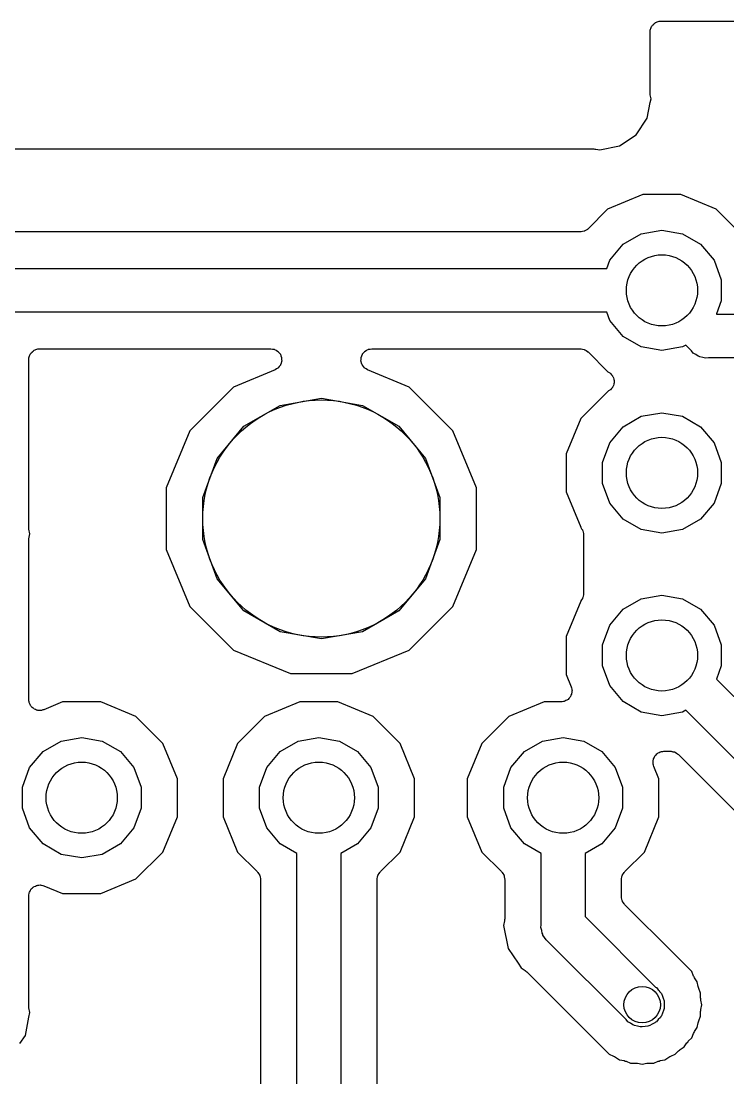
# Model space of a CAD drawing. Extents: x 24 to 196, y -189 to -31.
# Drawn here: x 69.82 to 79.66, y -45.88 to -31.18 of the extents above; entities that cross this region are included whole.
import ezdxf

# ---------------------------------------------------------------- set-up
doc = ezdxf.new("R2010")
doc.units = 0
doc.header["$MEASUREMENT"] = 0
doc.layers.add('BLACK', color=7, linetype='CONTINUOUS')

msp = doc.modelspace()

# ---------------------------------------------------------------- linework, layer by layer
at = {"layer": 'BLACK', "linetype": 'CONTINUOUS'}
for p, q in [((78.5749, -31.3309), (78.5772, -31.3178)), ((78.5772, -31.3044), (78.5818, -31.2919)), ((78.5772, -31.3178), (78.5772, -31.3044)), ((78.5818, -31.2919), (78.5841, -31.2788)), ((78.5841, -31.2788), (78.5908, -31.2672)), ((78.5908, -31.2672), (78.5953, -31.2547)), ((78.5953, -31.2547), (78.6039, -31.2445)), ((78.6039, -31.2445), (78.6106, -31.2329)), ((78.6106, -31.2329), (78.6208, -31.2244)), ((78.6208, -31.2244), (78.6293, -31.2142)), ((78.6293, -31.2142), (78.6409, -31.2075)), ((78.6409, -31.2075), (78.6511, -31.1989)), ((78.6511, -31.1989), (78.6636, -31.1944)), ((78.6636, -31.1944), (78.6752, -31.1877)), ((78.6752, -31.1877), (78.6883, -31.1854)), ((78.6883, -31.1854), (78.7008, -31.1808)), ((78.7008, -31.1808), (78.7142, -31.1808)), ((78.7142, -31.1808), (78.7273, -31.1785)), ((78.7273, -31.1785), (83.3628, -31.1785)), ((78.5749, -32.1742), (78.5749, -31.3309)), ((78.5775, -32.1889), (78.5749, -32.1742)), ((78.5778, -32.2039), (78.5775, -32.1889)), ((78.5344, -32.5305), (78.5778, -32.3121)), ((78.5886, -32.258), (78.5778, -32.2039)), ((78.5778, -32.3121), (78.5886, -32.258)), ((78.5778, -32.3121), (78.5778, -32.3121)), ((78.38, -32.7616), (78.5344, -32.5305)), ((78.1489, -32.916), (78.38, -32.7616)), ((77.8764, -32.9702), (78.1489, -32.916)), ((66.1619, -32.9565), (77.7926, -32.9565)), ((77.7926, -32.9565), (77.8073, -32.9591)), ((77.8073, -32.9591), (77.8223, -32.9594)), ((77.8223, -32.9594), (77.8764, -32.9702)), ((78.4748, -33.5915), (77.9846, -33.7945)), ((79.0052, -33.5915), (78.4748, -33.5915)), ((79.4954, -33.7945), (79.0052, -33.5915)), ((77.9846, -33.7945), (77.7116, -34.0676)), ((79.8705, -34.1696), (79.4954, -33.7945)), ((77.6038, -34.1122), (69.2101, -34.1122)), ((77.6104, -34.111), (77.6038, -34.1122)), ((77.6171, -34.1116), (77.6104, -34.111)), ((77.6363, -34.1065), (77.6171, -34.1116)), ((77.6559, -34.103), (77.6363, -34.1065)), ((77.6617, -34.0997), (77.6559, -34.103)), ((77.6682, -34.0979), (77.6617, -34.0997)), ((77.6845, -34.0865), (77.6682, -34.0979)), ((77.7018, -34.0765), (77.6845, -34.0865)), ((77.7061, -34.0714), (77.7018, -34.0765)), ((77.7116, -34.0676), (77.7061, -34.0714)), ((78.4533, -34.1373), (78.74, -34.0868)), ((78.74, -34.0868), (79.0267, -34.1373)), ((78.2012, -34.2829), (78.4533, -34.1373)), ((79.0267, -34.1373), (79.2788, -34.2829)), ((78.0141, -34.5059), (78.2012, -34.2829)), ((79.2788, -34.2829), (79.4659, -34.5059)), ((77.9725, -34.6202), (78.0141, -34.5059)), ((79.4659, -34.5059), (79.5655, -34.7794)), ((67.4182, -34.6202), (77.9725, -34.6202)), ((79.5655, -34.7794), (79.5655, -35.0706)), ((79.5655, -35.0706), (79.4991, -35.253)), ((77.9725, -35.2298), (69.4218, -35.2298)), ((78.0141, -35.3441), (77.9725, -35.2298)), ((79.4991, -35.253), (79.5013, -35.2552)), ((79.5013, -35.2552), (93.2187, -35.2552)), ((78.2012, -35.5671), (78.0141, -35.3441)), ((78.4533, -35.7127), (78.2012, -35.5671)), ((78.74, -35.7632), (78.4533, -35.7127)), ((79.0267, -35.7127), (78.74, -35.7632)), ((79.071, -35.6871), (79.0267, -35.7127)), ((79.1501, -35.7661), (79.071, -35.6871)), ((69.9278, -35.8902), (69.9301, -35.8771)), ((69.9301, -35.8637), (69.9347, -35.8512)), ((69.9301, -35.8771), (69.9301, -35.8637)), ((69.9347, -35.8512), (69.937, -35.8381)), ((69.937, -35.8381), (69.9437, -35.8265)), ((69.9437, -35.8265), (69.9482, -35.814)), ((69.9482, -35.814), (69.9568, -35.8038)), ((69.9568, -35.8038), (69.9635, -35.7922)), ((69.9635, -35.7922), (69.9737, -35.7837)), ((69.9737, -35.7837), (69.9822, -35.7735)), ((69.9822, -35.7735), (69.9938, -35.7668)), ((69.9938, -35.7668), (70.004, -35.7582)), ((70.004, -35.7582), (70.0165, -35.7537)), ((70.0165, -35.7537), (70.0281, -35.747)), ((70.0281, -35.747), (70.0412, -35.7447)), ((70.0412, -35.7447), (70.0537, -35.7401)), ((70.0537, -35.7401), (70.0671, -35.7401)), ((70.0671, -35.7401), (70.0802, -35.7378)), ((70.0802, -35.7378), (73.2976, -35.7378)), ((73.2976, -35.7378), (73.3204, -35.7418)), ((73.3204, -35.7418), (73.3434, -35.7449)), ((73.3434, -35.7449), (73.3464, -35.7464)), ((73.3464, -35.7464), (73.3497, -35.747)), ((73.3497, -35.747), (73.3698, -35.7586)), ((73.3698, -35.7586), (73.3903, -35.7693)), ((73.3903, -35.7693), (73.3926, -35.7718)), ((73.3926, -35.7718), (73.3955, -35.7735)), ((73.3955, -35.7735), (73.4104, -35.7912)), ((73.4104, -35.7912), (73.4261, -35.8083)), ((73.4261, -35.8083), (73.4274, -35.8114)), ((73.4274, -35.8114), (73.4295, -35.814)), ((73.4295, -35.814), (73.4375, -35.8358)), ((73.4375, -35.8358), (73.4464, -35.8572)), ((73.4464, -35.8572), (73.4465, -35.8606)), ((73.4465, -35.8606), (73.4476, -35.8637)), ((73.4476, -35.8637), (73.4476, -35.8869)), ((74.5524, -35.8637), (74.5535, -35.8606)), ((74.5524, -35.8869), (74.5524, -35.8637)), ((74.5535, -35.8606), (74.5536, -35.8572)), ((74.5536, -35.8572), (74.5625, -35.8358)), ((74.5625, -35.8358), (74.5705, -35.814)), ((74.5705, -35.814), (74.5726, -35.8114)), ((74.5726, -35.8114), (74.5739, -35.8083)), ((74.5739, -35.8083), (74.5896, -35.7912)), ((74.5896, -35.7912), (74.6045, -35.7735)), ((74.6045, -35.7735), (74.6074, -35.7718)), ((74.6074, -35.7718), (74.6097, -35.7693)), ((74.6097, -35.7693), (74.6302, -35.7586)), ((74.6302, -35.7586), (74.6503, -35.747)), ((74.6503, -35.747), (74.6536, -35.7464)), ((74.6536, -35.7464), (74.6566, -35.7449)), ((74.6566, -35.7449), (74.6796, -35.7418)), ((74.6796, -35.7418), (74.7024, -35.7378)), ((74.7024, -35.7378), (77.6038, -35.7378)), ((77.6038, -35.7378), (77.6104, -35.739)), ((77.6104, -35.739), (77.6171, -35.7384)), ((77.6171, -35.7384), (77.6363, -35.7435)), ((77.6363, -35.7435), (77.6559, -35.747)), ((77.6559, -35.747), (77.6617, -35.7503)), ((77.6617, -35.7503), (77.6682, -35.7521)), ((77.6682, -35.7521), (77.6845, -35.7635)), ((77.6845, -35.7635), (77.7018, -35.7735)), ((77.7018, -35.7735), (77.7061, -35.7786)), ((77.7061, -35.7786), (77.7116, -35.7824)), ((77.7116, -35.7824), (77.9865, -36.0574)), ((79.1761, -35.7971), (79.1501, -35.7661)), ((79.2111, -35.8173), (79.1761, -35.7971)), ((79.2442, -35.8405), (79.2111, -35.8173)), ((79.2574, -35.844), (79.2442, -35.8405)), ((79.2691, -35.8508), (79.2574, -35.844)), ((79.309, -35.8579), (79.2691, -35.8508)), ((79.348, -35.8683), (79.309, -35.8579)), ((79.3883, -35.8648), (79.348, -35.8683)), ((93.3317, -35.8648), (79.3883, -35.8648)), ((69.9278, -38.2199), (69.9278, -35.8902)), ((73.3754, -36.0185), (73.3559, -36.031)), ((73.3955, -36.0069), (73.3754, -36.0185)), ((73.3977, -36.0044), (73.3955, -36.0069)), ((73.4005, -36.0026), (73.3977, -36.0044)), ((73.4146, -35.9842), (73.4005, -36.0026)), ((73.4295, -35.9664), (73.4146, -35.9842)), ((73.4307, -35.9632), (73.4295, -35.9664)), ((73.4327, -35.9606), (73.4307, -35.9632)), ((73.4397, -35.9385), (73.4327, -35.9606)), ((73.4476, -35.9167), (73.4397, -35.9385)), ((73.4476, -35.8869), (73.4487, -35.9101)), ((73.4487, -35.9101), (73.4476, -35.9133)), ((73.4476, -35.9133), (73.4476, -35.9167)), ((74.5513, -35.9101), (74.5524, -35.8869)), ((74.5524, -35.9133), (74.5513, -35.9101)), ((74.5524, -35.9167), (74.5524, -35.9133)), ((74.5603, -35.9385), (74.5524, -35.9167)), ((74.5673, -35.9606), (74.5603, -35.9385)), ((74.5693, -35.9632), (74.5673, -35.9606)), ((74.5705, -35.9664), (74.5693, -35.9632)), ((74.5854, -35.9842), (74.5705, -35.9664)), ((74.5995, -36.0026), (74.5854, -35.9842)), ((74.6023, -36.0044), (74.5995, -36.0026)), ((74.6045, -36.0069), (74.6023, -36.0044)), ((74.6246, -36.0185), (74.6045, -36.0069)), ((74.6441, -36.031), (74.6246, -36.0185)), ((73.3559, -36.031), (72.7776, -36.2705)), ((75.2224, -36.2705), (74.6441, -36.031)), ((77.9865, -36.0574), (77.9983, -36.0649)), ((77.9983, -36.0649), (78.016, -36.0741)), ((78.016, -36.0741), (78.0205, -36.079)), ((78.0205, -36.079), (78.0262, -36.0826)), ((78.0262, -36.0826), (78.0383, -36.0984)), ((78.0383, -36.0984), (78.0517, -36.1131)), ((78.0517, -36.1131), (78.0543, -36.1193)), ((78.0543, -36.1193), (78.0584, -36.1246)), ((78.0584, -36.1246), (78.0644, -36.1436)), ((78.0644, -36.1436), (78.072, -36.162)), ((78.072, -36.162), (78.0723, -36.1687)), ((78.0723, -36.1687), (78.0743, -36.1751)), ((72.7776, -36.2705), (72.1705, -36.8776)), ((75.8295, -36.8776), (75.2224, -36.2705)), ((78.016, -36.3159), (77.9983, -36.3251)), ((78.0205, -36.311), (78.016, -36.3159)), ((78.0262, -36.3074), (78.0205, -36.311)), ((78.0383, -36.2916), (78.0262, -36.3074)), ((78.0517, -36.2769), (78.0383, -36.2916)), ((78.0543, -36.2707), (78.0517, -36.2769)), ((78.0584, -36.2654), (78.0543, -36.2707)), ((78.0644, -36.2464), (78.0584, -36.2654)), ((78.072, -36.228), (78.0644, -36.2464)), ((78.0723, -36.2213), (78.072, -36.228)), ((78.0743, -36.2149), (78.0723, -36.2213)), ((78.0743, -36.1751), (78.0734, -36.195)), ((78.0734, -36.195), (78.0743, -36.2149)), ((73.427, -36.5256), (74, -36.4245)), ((74, -36.4245), (74.573, -36.5256)), ((77.9865, -36.3326), (77.6095, -36.7096)), ((77.9983, -36.3251), (77.9865, -36.3326)), ((72.923, -36.8165), (73.427, -36.5256)), ((74.573, -36.5256), (75.077, -36.8165)), ((77.6095, -36.7096), (77.4065, -37.1998)), ((78.2012, -36.8229), (78.4533, -36.6773)), ((78.4533, -36.6773), (78.74, -36.6268)), ((78.74, -36.6268), (79.0267, -36.6773)), ((79.0267, -36.6773), (79.2788, -36.8229)), ((72.1705, -36.8776), (71.842, -37.6707)), ((72.549, -37.2623), (72.923, -36.8165)), ((75.077, -36.8165), (75.451, -37.2623)), ((76.158, -37.6707), (75.8295, -36.8776)), ((78.0141, -37.0459), (78.2012, -36.8229)), ((79.2788, -36.8229), (79.4659, -37.0459)), ((77.9145, -37.3194), (78.0141, -37.0459)), ((79.4659, -37.0459), (79.5655, -37.3194)), ((77.4065, -37.1998), (77.4065, -37.7302)), ((72.35, -37.8091), (72.549, -37.2623)), ((75.451, -37.2623), (75.65, -37.8091)), ((77.9145, -37.6106), (77.9145, -37.3194)), ((79.5655, -37.3194), (79.5655, -37.6106)), ((78.0141, -37.8841), (77.9145, -37.6106)), ((79.5655, -37.6106), (79.4659, -37.8841)), ((71.842, -37.6707), (71.842, -38.5293)), ((76.158, -38.5293), (76.158, -37.6707)), ((77.4065, -37.7302), (77.6103, -38.2223)), ((72.35, -38.3909), (72.35, -37.8091)), ((75.65, -37.8091), (75.65, -38.3909)), ((78.2012, -38.1071), (78.0141, -37.8841)), ((79.4659, -37.8841), (79.2788, -38.1071)), ((69.9304, -38.2347), (69.9278, -38.2199)), ((77.6103, -38.2223), (77.6121, -38.2238)), ((77.6121, -38.2238), (77.6221, -38.2411)), ((78.4533, -38.2527), (78.2012, -38.1071)), ((79.2788, -38.1071), (79.0267, -38.2527)), ((69.9307, -38.2497), (69.9304, -38.2347)), ((69.9437, -38.315), (69.9307, -38.2497)), ((69.9307, -38.3803), (69.9437, -38.315)), ((77.6221, -38.2411), (77.6335, -38.2574)), ((77.6335, -38.2574), (77.6353, -38.2638)), ((77.6353, -38.2638), (77.6386, -38.2697)), ((77.6386, -38.2697), (77.6421, -38.2893)), ((77.6421, -38.2893), (77.6472, -38.3085)), ((77.6472, -38.3085), (77.6466, -38.3152)), ((77.6466, -38.3152), (77.6478, -38.3218)), ((77.6478, -38.3218), (77.6478, -39.1482)), ((78.74, -38.3032), (78.4533, -38.2527)), ((79.0267, -38.2527), (78.74, -38.3032)), ((69.9278, -38.4101), (69.9304, -38.3953)), ((69.9278, -40.6189), (69.9278, -38.4101)), ((69.9304, -38.3953), (69.9307, -38.3803)), ((72.549, -38.9377), (72.35, -38.3909)), ((75.65, -38.3909), (75.451, -38.9377)), ((71.842, -38.5293), (72.1705, -39.3224)), ((75.8295, -39.3224), (76.158, -38.5293)), ((72.923, -39.3835), (72.549, -38.9377)), ((75.451, -38.9377), (75.077, -39.3835)), ((77.6103, -39.2477), (77.4065, -39.7398)), ((77.6121, -39.2462), (77.6103, -39.2477)), ((77.6221, -39.2289), (77.6121, -39.2462)), ((77.6335, -39.2126), (77.6221, -39.2289)), ((77.6353, -39.2062), (77.6335, -39.2126)), ((77.6386, -39.2003), (77.6353, -39.2062)), ((77.6421, -39.1807), (77.6386, -39.2003)), ((77.6472, -39.1615), (77.6421, -39.1807)), ((77.6478, -39.1482), (77.6466, -39.1548)), ((77.6466, -39.1548), (77.6472, -39.1615)), ((78.2012, -39.3629), (78.4533, -39.2173)), ((78.4533, -39.2173), (78.74, -39.1668)), ((78.74, -39.1668), (79.0267, -39.2173)), ((79.0267, -39.2173), (79.2788, -39.3629)), ((72.1705, -39.3224), (72.7776, -39.9295)), ((73.427, -39.6744), (72.923, -39.3835)), ((75.077, -39.3835), (74.573, -39.6744)), ((75.2224, -39.9295), (75.8295, -39.3224)), ((78.0141, -39.5859), (78.2012, -39.3629)), ((79.2788, -39.3629), (79.4659, -39.5859)), ((74, -39.7755), (73.427, -39.6744)), ((74.573, -39.6744), (74, -39.7755)), ((77.9145, -39.8594), (78.0141, -39.5859)), ((79.4659, -39.5859), (79.5655, -39.8594)), ((77.4065, -39.7398), (77.4065, -40.2703)), ((72.7776, -39.9295), (73.5707, -40.258)), ((74.4293, -40.258), (75.2224, -39.9295)), ((77.9145, -40.1506), (77.9145, -39.8594)), ((79.5655, -39.8594), (79.5655, -40.1506)), ((73.5707, -40.258), (74.4293, -40.258)), ((77.4065, -40.2703), (77.4771, -40.4408)), ((78.0141, -40.4241), (77.9145, -40.1506)), ((79.5655, -40.1506), (79.4991, -40.333)), ((78.2012, -40.6471), (78.0141, -40.4241)), ((79.4991, -40.333), (82.6763, -43.5102)), ((77.4619, -40.583), (77.4572, -40.5919)), ((77.4683, -40.5753), (77.4619, -40.583)), ((77.474, -40.5597), (77.4683, -40.5753)), ((77.4817, -40.5449), (77.474, -40.5597)), ((77.4771, -40.4408), (77.4807, -40.457)), ((77.4807, -40.457), (77.4864, -40.4726)), ((77.483, -40.535), (77.4817, -40.5449)), ((77.4864, -40.5256), (77.483, -40.535)), ((77.4864, -40.4726), (77.4864, -40.4827)), ((77.4864, -40.4827), (77.4886, -40.4925)), ((77.4886, -40.4925), (77.4864, -40.5089)), ((77.4864, -40.5089), (77.4864, -40.5256)), ((69.9307, -40.6353), (69.9278, -40.6189)), ((69.9314, -40.6519), (69.9307, -40.6353)), ((69.9352, -40.6612), (69.9314, -40.6519)), ((69.937, -40.671), (69.9352, -40.6612)), ((69.9453, -40.6854), (69.937, -40.671)), ((69.9517, -40.7008), (69.9453, -40.6854)), ((69.9584, -40.7082), (69.9517, -40.7008)), ((69.9635, -40.7169), (69.9584, -40.7082)), ((69.9762, -40.7276), (69.9635, -40.7169)), ((69.9874, -40.7398), (69.9762, -40.7276)), ((70.3997, -40.6515), (70.1385, -40.7597)), ((70.9303, -40.6515), (70.3997, -40.6515)), ((71.4204, -40.8545), (70.9303, -40.6515)), ((73.6997, -40.6515), (73.2096, -40.8545)), ((74.2302, -40.6515), (73.6997, -40.6515)), ((74.7204, -40.8545), (74.2302, -40.6515)), ((77.0998, -40.6515), (76.6096, -40.8545)), ((77.3363, -40.6515), (77.0998, -40.6515)), ((77.3527, -40.6486), (77.3363, -40.6515)), ((77.3693, -40.6479), (77.3527, -40.6486)), ((77.3786, -40.6441), (77.3693, -40.6479)), ((77.3885, -40.6423), (77.3786, -40.6441)), ((77.4029, -40.634), (77.3885, -40.6423)), ((77.4182, -40.6276), (77.4029, -40.634)), ((77.4256, -40.6209), (77.4182, -40.6276)), ((77.4343, -40.6158), (77.4256, -40.6209)), ((77.445, -40.6031), (77.4343, -40.6158)), ((77.4572, -40.5919), (77.445, -40.6031)), ((78.4533, -40.7927), (78.2012, -40.6471)), ((69.9963, -40.7444), (69.9874, -40.7398)), ((70.004, -40.7509), (69.9963, -40.7444)), ((70.0196, -40.7566), (70.004, -40.7509)), ((70.0344, -40.7643), (70.0196, -40.7566)), ((70.0443, -40.7656), (70.0344, -40.7643)), ((70.0537, -40.769), (70.0443, -40.7656)), ((70.0704, -40.769), (70.0537, -40.769)), ((70.0868, -40.7712), (70.0704, -40.769)), ((70.0966, -40.769), (70.0868, -40.7712)), ((70.1067, -40.769), (70.0966, -40.769)), ((70.1223, -40.7633), (70.1067, -40.769)), ((70.1385, -40.7597), (70.1223, -40.7633)), ((71.7955, -41.2296), (71.4204, -40.8545)), ((73.2096, -40.8545), (72.8345, -41.2296)), ((75.0955, -41.2296), (74.7204, -40.8545)), ((76.6096, -40.8545), (76.2345, -41.2296)), ((78.74, -40.8432), (78.4533, -40.7927)), ((79.0267, -40.7927), (78.74, -40.8432)), ((79.071, -40.7671), (79.0267, -40.7927)), ((82.3251, -44.0211), (79.071, -40.7671)), ((70.3783, -41.1973), (70.665, -41.1468)), ((70.665, -41.1468), (70.9517, -41.1973)), ((73.6783, -41.1973), (73.965, -41.1468)), ((73.965, -41.1468), (74.2517, -41.1973)), ((77.0783, -41.1973), (77.365, -41.1468)), ((77.365, -41.1468), (77.6517, -41.1973)), ((70.1262, -41.3429), (70.3783, -41.1973)), ((70.9517, -41.1973), (71.2038, -41.3429)), ((71.9985, -41.7197), (71.7955, -41.2296)), ((72.8345, -41.2296), (72.6315, -41.7197)), ((73.4262, -41.3429), (73.6783, -41.1973)), ((74.2517, -41.1973), (74.5038, -41.3429)), ((75.2985, -41.7197), (75.0955, -41.2296)), ((76.2345, -41.2296), (76.0315, -41.7197)), ((76.8262, -41.3429), (77.0783, -41.1973)), ((77.6517, -41.1973), (77.9038, -41.3429)), ((69.9391, -41.5659), (70.1262, -41.3429)), ((71.2038, -41.3429), (71.3909, -41.5659)), ((73.2391, -41.5659), (73.4262, -41.3429)), ((74.5038, -41.3429), (74.6909, -41.5659)), ((76.6391, -41.5659), (76.8262, -41.3429)), ((77.9038, -41.3429), (78.0909, -41.5659)), ((78.6186, -41.4644), (78.622, -41.455)), ((78.6186, -41.4811), (78.6186, -41.4644)), ((78.622, -41.455), (78.6233, -41.4451)), ((78.6233, -41.4451), (78.631, -41.4303)), ((78.631, -41.4303), (78.6367, -41.4147)), ((78.6367, -41.4147), (78.6431, -41.407)), ((78.6431, -41.407), (78.6478, -41.3981)), ((78.6478, -41.3981), (78.66, -41.3869)), ((78.66, -41.3869), (78.6707, -41.3742)), ((78.6707, -41.3742), (78.6794, -41.3691)), ((78.6794, -41.3691), (78.6868, -41.3624)), ((78.6868, -41.3624), (78.7021, -41.356)), ((78.7021, -41.356), (78.7165, -41.3477)), ((78.7165, -41.3477), (78.7264, -41.3459)), ((78.7264, -41.3459), (78.7357, -41.3421)), ((78.7357, -41.3421), (78.7523, -41.3414)), ((78.7523, -41.3414), (78.7687, -41.3385)), ((78.7687, -41.3385), (78.8609, -41.3385)), ((78.8609, -41.3385), (78.8675, -41.3397)), ((78.8675, -41.3397), (78.8742, -41.3391)), ((78.8742, -41.3391), (78.8934, -41.3442)), ((78.8934, -41.3442), (78.913, -41.3477)), ((78.913, -41.3477), (78.9188, -41.351)), ((78.9188, -41.351), (78.9253, -41.3528)), ((78.9253, -41.3528), (78.9416, -41.3642)), ((78.9416, -41.3642), (78.9589, -41.3742)), ((78.9589, -41.3742), (78.9632, -41.3793)), ((78.9632, -41.3793), (78.9687, -41.3831)), ((78.9687, -41.3831), (81.908, -44.3225)), ((69.8395, -41.8394), (69.9391, -41.5659)), ((71.3909, -41.5659), (71.4905, -41.8394)), ((73.1395, -41.8394), (73.2391, -41.5659)), ((74.6909, -41.5659), (74.7905, -41.8394)), ((76.5395, -41.8394), (76.6391, -41.5659)), ((78.0909, -41.5659), (78.1905, -41.8394)), ((78.6164, -41.4975), (78.6186, -41.4811)), ((78.6186, -41.5073), (78.6164, -41.4975)), ((78.6186, -41.5174), (78.6186, -41.5073)), ((78.6243, -41.533), (78.6186, -41.5174)), ((78.6279, -41.5492), (78.6243, -41.533)), ((78.6985, -41.7197), (78.6279, -41.5492)), ((71.9985, -42.2503), (71.9985, -41.7197)), ((72.6315, -41.7197), (72.6315, -42.2503)), ((75.2985, -42.2503), (75.2985, -41.7197)), ((76.0315, -41.7197), (76.0315, -42.2503)), ((78.6985, -42.2503), (78.6985, -41.7197)), ((69.8395, -42.1306), (69.8395, -41.8394)), ((71.4905, -41.8394), (71.4905, -42.1306)), ((73.1395, -42.1306), (73.1395, -41.8394)), ((74.7905, -41.8394), (74.7905, -42.1306)), ((76.5395, -42.1306), (76.5395, -41.8394)), ((78.1905, -41.8394), (78.1905, -42.1306)), ((69.9391, -42.4041), (69.8395, -42.1306)), ((71.4905, -42.1306), (71.3909, -42.4041)), ((73.2391, -42.4041), (73.1395, -42.1306)), ((74.7905, -42.1306), (74.6909, -42.4041)), ((76.6391, -42.4041), (76.5395, -42.1306)), ((78.1905, -42.1306), (78.0909, -42.4041)), ((71.7955, -42.7404), (71.9985, -42.2503)), ((72.6315, -42.2503), (72.8345, -42.7404)), ((75.0955, -42.7404), (75.2985, -42.2503)), ((76.0315, -42.2503), (76.2345, -42.7404)), ((78.4955, -42.7404), (78.6985, -42.2503)), ((70.1262, -42.6271), (69.9391, -42.4041)), ((71.3909, -42.4041), (71.2038, -42.6271)), ((73.4262, -42.6271), (73.2391, -42.4041)), ((74.6909, -42.4041), (74.5038, -42.6271)), ((76.8262, -42.6271), (76.6391, -42.4041)), ((78.0909, -42.4041), (77.9038, -42.6271)), ((70.3783, -42.7727), (70.1262, -42.6271)), ((71.2038, -42.6271), (70.9517, -42.7727)), ((73.6602, -42.7622), (73.4262, -42.6271)), ((74.5038, -42.6271), (74.2698, -42.7622)), ((77.0602, -42.7622), (76.8262, -42.6271)), ((77.9038, -42.6271), (77.6698, -42.7622)), ((70.665, -42.8232), (70.3783, -42.7727)), ((70.9517, -42.7727), (70.665, -42.8232)), ((71.4204, -43.1155), (71.7955, -42.7404)), ((72.8345, -42.7404), (73.1076, -43.0134)), ((73.6602, -47.0531), (73.6602, -42.7622)), ((74.2698, -42.7622), (74.2698, -46.9401)), ((74.8224, -43.0134), (75.0955, -42.7404)), ((76.2345, -42.7404), (76.5076, -43.0134)), ((77.0602, -43.7517), (77.0602, -42.7622)), ((77.6698, -42.7622), (77.6698, -43.6387)), ((78.2224, -43.0134), (78.4955, -42.7404)), ((73.1076, -43.0134), (73.1114, -43.0189)), ((73.1114, -43.0189), (73.1165, -43.0232)), ((73.1165, -43.0232), (73.1265, -43.0405)), ((73.1265, -43.0405), (73.1379, -43.0568)), ((73.1379, -43.0568), (73.1397, -43.0633)), ((73.1397, -43.0633), (73.143, -43.0691)), ((73.143, -43.0691), (73.1465, -43.0887)), ((74.7835, -43.0887), (74.787, -43.0691)), ((74.787, -43.0691), (74.7903, -43.0632)), ((74.7903, -43.0632), (74.7921, -43.0568)), ((74.7921, -43.0568), (74.8035, -43.0405)), ((74.8035, -43.0405), (74.8135, -43.0232)), ((74.8135, -43.0232), (74.8186, -43.0189)), ((74.8186, -43.0189), (74.8224, -43.0134)), ((76.5076, -43.0134), (76.5114, -43.0189)), ((76.5114, -43.0189), (76.5165, -43.0232)), ((76.5165, -43.0232), (76.5265, -43.0405)), ((76.5265, -43.0405), (76.5379, -43.0568)), ((76.5379, -43.0568), (76.5397, -43.0633)), ((76.5397, -43.0633), (76.543, -43.0691)), ((76.543, -43.0691), (76.5465, -43.0887)), ((78.1835, -43.0887), (78.187, -43.0691)), ((78.187, -43.0691), (78.1903, -43.0632)), ((78.1903, -43.0632), (78.1921, -43.0568)), ((78.1921, -43.0568), (78.2035, -43.0405)), ((78.2035, -43.0405), (78.2135, -43.0232)), ((78.2135, -43.0232), (78.2186, -43.0189)), ((78.2186, -43.0189), (78.2224, -43.0134)), ((69.9762, -43.2424), (69.9874, -43.2302)), ((69.9874, -43.2302), (69.9963, -43.2256)), ((69.9963, -43.2256), (70.004, -43.2191)), ((70.004, -43.2191), (70.0196, -43.2134)), ((70.0196, -43.2134), (70.0344, -43.2057)), ((70.0344, -43.2057), (70.0443, -43.2044)), ((70.0443, -43.2044), (70.0537, -43.201)), ((70.0537, -43.201), (70.0704, -43.201)), ((70.0704, -43.201), (70.0868, -43.1988)), ((70.0868, -43.1988), (70.0966, -43.201)), ((70.0966, -43.201), (70.1067, -43.201)), ((70.1067, -43.201), (70.1223, -43.2067)), ((70.1223, -43.2067), (70.1385, -43.2103)), ((70.1385, -43.2103), (70.3997, -43.3185)), ((70.9303, -43.3185), (71.4204, -43.1155)), ((73.1465, -43.0887), (73.1516, -43.1079)), ((73.1516, -43.1079), (73.151, -43.1146)), ((73.151, -43.1146), (73.1522, -43.1212)), ((73.1522, -43.1212), (73.1522, -46.9713)), ((74.7778, -43.1212), (74.779, -43.1146)), ((74.7778, -46.6666), (74.7778, -43.1212)), ((74.7784, -43.1079), (74.7835, -43.0887)), ((74.779, -43.1146), (74.7784, -43.1079)), ((76.5465, -43.0887), (76.5516, -43.1079)), ((76.5516, -43.1079), (76.551, -43.1146)), ((76.551, -43.1146), (76.5522, -43.1212)), ((76.5522, -43.1212), (76.5522, -43.6699)), ((78.1778, -43.1212), (78.179, -43.1146)), ((78.1778, -43.3652), (78.1778, -43.1212)), ((78.1784, -43.1079), (78.1835, -43.0887)), ((78.179, -43.1146), (78.1784, -43.1079)), ((69.9278, -43.3511), (69.9307, -43.3347)), ((69.9278, -44.8799), (69.9278, -43.3511)), ((69.9307, -43.3347), (69.9314, -43.3181)), ((69.9314, -43.3181), (69.9352, -43.3088)), ((69.9352, -43.3088), (69.937, -43.299)), ((69.937, -43.299), (69.9453, -43.2846)), ((69.9453, -43.2846), (69.9517, -43.2692)), ((69.9517, -43.2692), (69.9584, -43.2618)), ((69.9584, -43.2618), (69.9635, -43.2531)), ((69.9635, -43.2531), (69.9762, -43.2424)), ((70.3997, -43.3185), (70.9303, -43.3185)), ((78.179, -43.3718), (78.1778, -43.3652)), ((78.1784, -43.3785), (78.179, -43.3718)), ((78.1835, -43.3977), (78.1784, -43.3785)), ((78.187, -43.4173), (78.1835, -43.3977)), ((78.1903, -43.4231), (78.187, -43.4173)), ((78.1921, -43.4296), (78.1903, -43.4231)), ((78.2035, -43.4459), (78.1921, -43.4296)), ((78.2135, -43.4632), (78.2035, -43.4459)), ((78.2186, -43.4675), (78.2135, -43.4632)), ((78.2224, -43.473), (78.2186, -43.4675)), ((78.904, -44.1545), (78.2224, -43.473)), ((76.5522, -43.6699), (76.5496, -43.6847)), ((77.6698, -43.6387), (78.6522, -44.6211)), ((76.5493, -43.6997), (76.5363, -43.765)), ((76.5363, -43.765), (76.5994, -44.0821)), ((76.5496, -43.6847), (76.5493, -43.6997)), ((77.0567, -43.792), (77.0602, -43.7517)), ((77.0671, -43.831), (77.0567, -43.792)), ((77.0742, -43.8709), (77.0671, -43.831)), ((77.081, -43.8826), (77.0742, -43.8709)), ((77.0845, -43.8958), (77.081, -43.8826)), ((77.1077, -43.9289), (77.0845, -43.8958)), ((77.1279, -43.9639), (77.1077, -43.9289)), ((77.1589, -43.9899), (77.1279, -43.9639)), ((76.5994, -44.0821), (76.7377, -44.2891)), ((78.2401, -45.0711), (77.1589, -43.9899)), ((79.1541, -44.4046), (78.904, -44.1545)), ((76.7377, -44.2891), (76.779, -44.351)), ((76.779, -44.351), (76.8344, -44.388)), ((76.8344, -44.388), (76.8452, -44.3984)), ((76.8452, -44.3984), (76.8575, -44.407)), ((76.8575, -44.407), (77.7545, -45.304)), ((79.1796, -44.4661), (79.1541, -44.4046)), ((79.1876, -44.4788), (79.1796, -44.4661)), ((79.1936, -44.4925), (79.1876, -44.4788)), ((79.2306, -44.5479), (79.1936, -44.4925)), ((79.2436, -44.6132), (79.2306, -44.5479)), ((78.6522, -44.6211), (78.6639, -44.6279)), ((78.6639, -44.6279), (78.6899, -44.6589)), ((78.6899, -44.6589), (78.6994, -44.6683)), ((78.6994, -44.6683), (78.707, -44.6793)), ((78.707, -44.6793), (78.733, -44.7102)), ((79.2491, -44.6272), (79.2436, -44.6132)), ((79.2523, -44.6418), (79.2491, -44.6272)), ((79.2778, -44.7033), (79.2523, -44.6418)), ((78.733, -44.7102), (78.7377, -44.723)), ((78.7377, -44.723), (78.7455, -44.7342)), ((78.7455, -44.7342), (78.756, -44.7733)), ((78.756, -44.7733), (78.7698, -44.8113)), ((78.7698, -44.8113), (78.7698, -44.8249)), ((78.7698, -44.8249), (78.7733, -44.838)), ((78.7733, -44.838), (78.7698, -44.8783)), ((79.2778, -44.7699), (79.2778, -44.7033)), ((79.2804, -44.7847), (79.2778, -44.7699)), ((79.2807, -44.7997), (79.2804, -44.7847)), ((79.2937, -44.865), (79.2807, -44.7997)), ((69.9304, -44.8947), (69.9278, -44.8799)), ((69.9307, -44.9097), (69.9304, -44.8947)), ((69.9437, -44.975), (69.9307, -44.9097)), ((69.9307, -45.0403), (69.9437, -44.975)), ((78.7469, -44.9817), (78.733, -45.0198)), ((78.764, -44.9451), (78.7469, -44.9817)), ((78.7651, -44.9315), (78.764, -44.9451)), ((78.7698, -44.9187), (78.7651, -44.9315)), ((78.7698, -44.8783), (78.7698, -44.9187)), ((79.2778, -44.9601), (79.2804, -44.9453)), ((79.2778, -45.0267), (79.2778, -44.9601)), ((79.2804, -44.9453), (79.2807, -44.9303)), ((79.2807, -44.9303), (79.2937, -44.865)), ((69.8806, -45.2921), (69.9307, -45.0403)), ((69.9307, -45.0403), (69.9307, -45.0403)), ((78.2661, -45.1021), (78.2401, -45.0711)), ((78.3011, -45.1223), (78.2661, -45.1021)), ((78.3342, -45.1455), (78.3011, -45.1223)), ((78.6059, -45.1356), (78.5709, -45.1558)), ((78.6425, -45.1185), (78.6059, -45.1356)), ((78.6521, -45.1089), (78.6425, -45.1185)), ((78.6639, -45.1021), (78.6521, -45.1089)), ((78.6899, -45.0711), (78.6639, -45.1021)), ((78.7185, -45.0425), (78.6899, -45.0711)), ((78.7243, -45.0302), (78.7185, -45.0425)), ((78.733, -45.0198), (78.7243, -45.0302)), ((79.2306, -45.1821), (79.2436, -45.1168)), ((79.2436, -45.1168), (79.2491, -45.1029)), ((79.2491, -45.1029), (79.2523, -45.0882)), ((79.2523, -45.0882), (79.2778, -45.0267)), ((78.3474, -45.149), (78.3342, -45.1455)), ((78.3591, -45.1558), (78.3474, -45.149)), ((78.399, -45.1629), (78.3591, -45.1558)), ((78.438, -45.1733), (78.399, -45.1629)), ((78.4516, -45.1721), (78.438, -45.1733)), ((78.465, -45.1745), (78.4516, -45.1721)), ((78.5048, -45.1675), (78.465, -45.1745)), ((78.5451, -45.164), (78.5048, -45.1675)), ((78.5574, -45.1582), (78.5451, -45.164)), ((78.5709, -45.1558), (78.5574, -45.1582)), ((79.1541, -45.3254), (79.1796, -45.2639)), ((79.1796, -45.2639), (79.1876, -45.2512)), ((79.1876, -45.2512), (79.1936, -45.2375)), ((79.1936, -45.2375), (79.2306, -45.1821)), ((69.8041, -45.4067), (69.8806, -45.2921)), ((77.7545, -45.304), (78.0046, -45.5541)), ((79.051, -45.451), (79.088, -45.3956)), ((79.088, -45.3956), (79.0984, -45.3848)), ((79.0984, -45.3848), (79.107, -45.3725)), ((79.107, -45.3725), (79.1541, -45.3254)), ((78.0046, -45.5541), (78.0661, -45.5796)), ((78.0661, -45.5796), (78.0788, -45.5876)), ((78.8512, -45.5876), (78.8639, -45.5796)), ((78.8639, -45.5796), (78.9254, -45.5541)), ((78.9254, -45.5541), (78.9725, -45.507)), ((78.9725, -45.507), (78.9848, -45.4984)), ((78.9848, -45.4984), (78.9956, -45.488)), ((78.9956, -45.488), (79.051, -45.451)), ((78.0788, -45.5876), (78.0925, -45.5936)), ((78.0925, -45.5936), (78.1479, -45.6306)), ((78.1479, -45.6306), (78.2132, -45.6436)), ((78.2132, -45.6436), (78.2272, -45.6491)), ((78.2272, -45.6491), (78.2418, -45.6523)), ((78.2418, -45.6523), (78.3033, -45.6778)), ((78.3033, -45.6778), (78.3699, -45.6778)), ((78.3699, -45.6778), (78.3847, -45.6804)), ((78.3847, -45.6804), (78.3997, -45.6807)), ((78.3997, -45.6807), (78.465, -45.6937)), ((78.465, -45.6937), (78.5303, -45.6807)), ((78.5303, -45.6807), (78.5453, -45.6804)), ((78.5453, -45.6804), (78.5601, -45.6778)), ((78.5601, -45.6778), (78.6267, -45.6778)), ((78.6267, -45.6778), (78.6882, -45.6523)), ((78.6882, -45.6523), (78.7028, -45.6491)), ((78.7028, -45.6491), (78.7168, -45.6436)), ((78.7168, -45.6436), (78.7821, -45.6306)), ((78.7821, -45.6306), (78.8375, -45.5936)), ((78.8375, -45.5936), (78.8512, -45.5876))]:
    msp.add_line(p, q, dxfattribs=at)
at = {"layer": 'BLACK'}
for centre, radius in [((78.74, -34.925), 0.4953), ((74, -38.1), 1.65), ((78.74, -37.465), 0.4953), ((78.74, -40.005), 0.4953), ((70.665, -41.985), 0.4953), ((73.965, -41.985), 0.4953), ((77.365, -41.985), 0.4953), ((78.465, -44.865), 0.254)]:
    msp.add_circle(centre, radius, dxfattribs=at)

doc.saveas('drawing.dxf')
